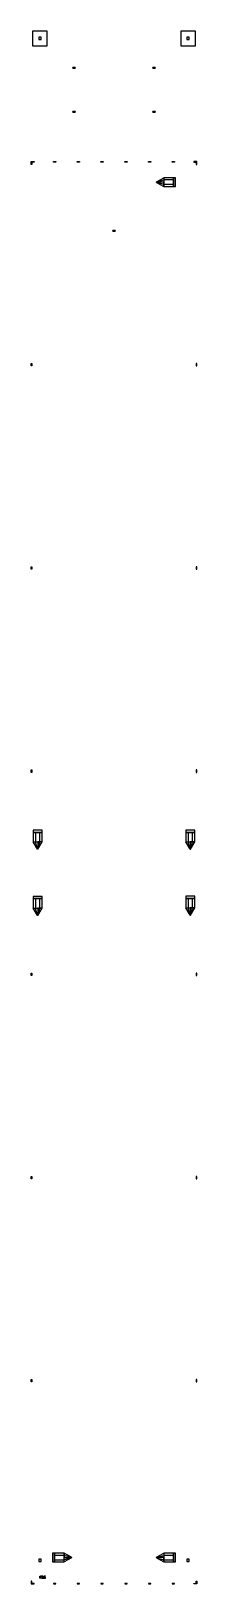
# Model space of a CAD drawing. Extents: x -100 to 5550, y -100 to 52850.
import ezdxf

# ---------------------------------------------------------------- set-up
doc = ezdxf.new("R2010")
doc.units = 0
doc.layers.add('GAP', color=1, linetype='continuous')
doc.layers.add('PIN', color=3, linetype='continuous')

# ---------------------------------------------------------------- blocks, each defined once
blk = doc.blocks.new('C1GGAP')
for points in [[(-50, 52850), (-50, 52350), (450, 52350), (450, 52850), (-50, 52850)], [(160, 52640), (160, 52560), (240, 52560), (240, 52640), (160, 52640)], [(5000, 52850), (5000, 52350), (5500, 52350), (5500, 52850), (5000, 52850)], [(5210, 52640), (5210, 52560), (5290, 52560), (5290, 52640), (5210, 52640)], [(1323.35, 51611), (1323.35, 51589), (1322.65, 51589), (1322.65, 51611), (1323.35, 51611)], [(1323.35, 51611.2), (1323.35, 51611), (1401.65, 51611), (1401.65, 51611.2), (1323.35, 51611.2)], [(1323.35, 51589), (1323.35, 51588.8), (1401.65, 51588.8), (1401.65, 51589), (1323.35, 51589)], [(1346.35, 51607), (1346.35, 51606.8), (1378.65, 51606.8), (1378.65, 51607), (1346.35, 51607)], [(1347.05, 51606.8), (1347.05, 51593.2), (1346.35, 51593.2), (1346.35, 51606.8), (1347.05, 51606.8)], [(1346.35, 51593.2), (1346.35, 51593), (1378.65, 51593), (1378.65, 51593.2), (1346.35, 51593.2)], [(1358.525, 51611.2), (1358.525, 51611), (1366.475, 51611), (1366.475, 51611.2), (1358.525, 51611.2)], [(1358.525, 51611), (1360.525, 51611), (1360.525, 51611.2), (1358.525, 51611.2), (1358.525, 51611)], [(1358.525, 51607), (1358.525, 51606.8), (1366.475, 51606.8), (1366.475, 51607), (1358.525, 51607)], [(1358.525, 51607), (1360.525, 51607), (1360.525, 51606.8), (1358.525, 51606.8), (1358.525, 51607)], [(1358.525, 51593.2), (1358.525, 51593), (1366.475, 51593), (1366.475, 51593.2), (1358.525, 51593.2)], [(1358.525, 51593), (1360.525, 51593), (1360.525, 51593.2), (1358.525, 51593.2), (1358.525, 51593)], [(1358.525, 51589), (1358.525, 51588.8), (1366.475, 51588.8), (1366.475, 51589), (1358.525, 51589)], [(1358.525, 51589), (1360.525, 51589), (1360.525, 51588.8), (1358.525, 51588.8), (1358.525, 51589)], [(1360.525, 51611), (1363.525, 51609.5), (1363.525, 51609.7), (1360.525, 51611.2), (1360.525, 51611)], [(1360.525, 51607), (1363.525, 51608.5), (1363.525, 51608.3), (1360.525, 51606.8), (1360.525, 51607)], [(1360.525, 51593), (1363.525, 51591.5), (1363.525, 51591.7), (1360.525, 51593.2), (1360.525, 51593)], [(1360.525, 51589), (1363.525, 51590.5), (1363.525, 51590.3), (1360.525, 51588.8), (1360.525, 51589)], [(1363.525, 51609.5), (1364.325, 51609.5), (1364.325, 51609.7), (1363.525, 51609.7), (1363.525, 51609.5)], [(1363.525, 51608.5), (1364.325, 51608.5), (1364.325, 51608.3), (1363.525, 51608.3), (1363.525, 51608.5)], [(1363.525, 51591.5), (1364.325, 51591.5), (1364.325, 51591.7), (1363.525, 51591.7), (1363.525, 51591.5)], [(1363.525, 51590.5), (1364.325, 51590.5), (1364.325, 51590.3), (1363.525, 51590.3), (1363.525, 51590.5)], [(1364.325, 51607.8), (1364.475, 51607.8), (1364.475, 51610.2), (1364.325, 51610.2), (1364.325, 51607.8)], [(1364.325, 51589.8), (1364.475, 51589.8), (1364.475, 51592.2), (1364.325, 51592.2), (1364.325, 51589.8)], [(1364.475, 51610), (1366.475, 51611), (1366.475, 51611.2), (1364.475, 51610.2), (1364.475, 51610)], [(1364.475, 51608), (1366.475, 51607), (1366.475, 51606.8), (1364.475, 51607.8), (1364.475, 51608)], [(1364.475, 51592), (1366.475, 51593), (1366.475, 51593.2), (1364.475, 51592.2), (1364.475, 51592)], [(1364.475, 51590), (1366.475, 51589), (1366.475, 51588.8), (1364.475, 51589.8), (1364.475, 51590)], [(1377.95, 51606.8), (1377.95, 51593.2), (1378.65, 51593.2), (1378.65, 51606.8), (1377.95, 51606.8)], [(1401.65, 51611), (1401.65, 51589), (1402.35, 51589), (1402.35, 51611), (1401.65, 51611)], [(4048.35, 51611), (4048.35, 51589), (4047.65, 51589), (4047.65, 51611), (4048.35, 51611)], [(4048.35, 51611.2), (4048.35, 51611), (4126.65, 51611), (4126.65, 51611.2), (4048.35, 51611.2)], [(4048.35, 51589), (4048.35, 51588.8), (4126.65, 51588.8), (4126.65, 51589), (4048.35, 51589)], [(4071.35, 51607), (4071.35, 51606.8), (4103.65, 51606.8), (4103.65, 51607), (4071.35, 51607)], [(4072.05, 51606.8), (4072.05, 51593.2), (4071.35, 51593.2), (4071.35, 51606.8), (4072.05, 51606.8)], [(4071.35, 51593.2), (4071.35, 51593), (4103.65, 51593), (4103.65, 51593.2), (4071.35, 51593.2)], [(4083.525, 51611.2), (4083.525, 51611), (4091.475, 51611), (4091.475, 51611.2), (4083.525, 51611.2)], [(4083.525, 51611), (4085.525, 51611), (4085.525, 51611.2), (4083.525, 51611.2), (4083.525, 51611)], [(4083.525, 51607), (4083.525, 51606.8), (4091.475, 51606.8), (4091.475, 51607), (4083.525, 51607)], [(4083.525, 51607), (4085.525, 51607), (4085.525, 51606.8), (4083.525, 51606.8), (4083.525, 51607)], [(4083.525, 51593.2), (4083.525, 51593), (4091.475, 51593), (4091.475, 51593.2), (4083.525, 51593.2)], [(4083.525, 51593), (4085.525, 51593), (4085.525, 51593.2), (4083.525, 51593.2), (4083.525, 51593)], [(4083.525, 51589), (4083.525, 51588.8), (4091.475, 51588.8), (4091.475, 51589), (4083.525, 51589)], [(4083.525, 51589), (4085.525, 51589), (4085.525, 51588.8), (4083.525, 51588.8), (4083.525, 51589)], [(4085.525, 51611), (4088.525, 51609.5), (4088.525, 51609.7), (4085.525, 51611.2), (4085.525, 51611)], [(4085.525, 51607), (4088.525, 51608.5), (4088.525, 51608.3), (4085.525, 51606.8), (4085.525, 51607)], [(4085.525, 51593), (4088.525, 51591.5), (4088.525, 51591.7), (4085.525, 51593.2), (4085.525, 51593)], [(4085.525, 51589), (4088.525, 51590.5), (4088.525, 51590.3), (4085.525, 51588.8), (4085.525, 51589)], [(4088.525, 51609.5), (4089.325, 51609.5), (4089.325, 51609.7), (4088.525, 51609.7), (4088.525, 51609.5)], [(4088.525, 51608.5), (4089.325, 51608.5), (4089.325, 51608.3), (4088.525, 51608.3), (4088.525, 51608.5)], [(4088.525, 51591.5), (4089.325, 51591.5), (4089.325, 51591.7), (4088.525, 51591.7), (4088.525, 51591.5)], [(4088.525, 51590.5), (4089.325, 51590.5), (4089.325, 51590.3), (4088.525, 51590.3), (4088.525, 51590.5)], [(4089.325, 51607.8), (4089.475, 51607.8), (4089.475, 51610.2), (4089.325, 51610.2), (4089.325, 51607.8)], [(4089.325, 51589.8), (4089.475, 51589.8), (4089.475, 51592.2), (4089.325, 51592.2), (4089.325, 51589.8)], [(4089.475, 51610), (4091.475, 51611), (4091.475, 51611.2), (4089.475, 51610.2), (4089.475, 51610)], [(4089.475, 51608), (4091.475, 51607), (4091.475, 51606.8), (4089.475, 51607.8), (4089.475, 51608)], [(4089.475, 51592), (4091.475, 51593), (4091.475, 51593.2), (4089.475, 51592.2), (4089.475, 51592)], [(4089.475, 51590), (4091.475, 51589), (4091.475, 51588.8), (4089.475, 51589.8), (4089.475, 51590)], [(4102.95, 51606.8), (4102.95, 51593.2), (4103.65, 51593.2), (4103.65, 51606.8), (4102.95, 51606.8)], [(4126.65, 51611), (4126.65, 51589), (4127.35, 51589), (4127.35, 51611), (4126.65, 51611)], [(1323.35, 50111), (1323.35, 50089), (1322.65, 50089), (1322.65, 50111), (1323.35, 50111)], [(1323.35, 50111.2), (1323.35, 50111), (1401.65, 50111), (1401.65, 50111.2), (1323.35, 50111.2)], [(1323.35, 50089), (1323.35, 50088.8), (1401.65, 50088.8), (1401.65, 50089), (1323.35, 50089)], [(1346.35, 50107), (1346.35, 50106.8), (1378.65, 50106.8), (1378.65, 50107), (1346.35, 50107)], [(1347.05, 50106.8), (1347.05, 50093.2), (1346.35, 50093.2), (1346.35, 50106.8), (1347.05, 50106.8)], [(1346.35, 50093.2), (1346.35, 50093), (1378.65, 50093), (1378.65, 50093.2), (1346.35, 50093.2)], [(1358.525, 50111.2), (1358.525, 50111), (1366.475, 50111), (1366.475, 50111.2), (1358.525, 50111.2)], [(1358.525, 50111), (1360.525, 50111), (1360.525, 50111.2), (1358.525, 50111.2), (1358.525, 50111)], [(1358.525, 50107), (1358.525, 50106.8), (1366.475, 50106.8), (1366.475, 50107), (1358.525, 50107)], [(1358.525, 50107), (1360.525, 50107), (1360.525, 50106.8), (1358.525, 50106.8), (1358.525, 50107)], [(1358.525, 50093.2), (1358.525, 50093), (1366.475, 50093), (1366.475, 50093.2), (1358.525, 50093.2)], [(1358.525, 50093), (1360.525, 50093), (1360.525, 50093.2), (1358.525, 50093.2), (1358.525, 50093)], [(1358.525, 50089), (1358.525, 50088.8), (1366.475, 50088.8), (1366.475, 50089), (1358.525, 50089)], [(1358.525, 50089), (1360.525, 50089), (1360.525, 50088.8), (1358.525, 50088.8), (1358.525, 50089)], [(1360.525, 50111), (1363.525, 50109.5), (1363.525, 50109.7), (1360.525, 50111.2), (1360.525, 50111)], [(1360.525, 50107), (1363.525, 50108.5), (1363.525, 50108.3), (1360.525, 50106.8), (1360.525, 50107)], [(1360.525, 50093), (1363.525, 50091.5), (1363.525, 50091.7), (1360.525, 50093.2), (1360.525, 50093)], [(1360.525, 50089), (1363.525, 50090.5), (1363.525, 50090.3), (1360.525, 50088.8), (1360.525, 50089)], [(1363.525, 50109.5), (1364.325, 50109.5), (1364.325, 50109.7), (1363.525, 50109.7), (1363.525, 50109.5)], [(1363.525, 50108.5), (1364.325, 50108.5), (1364.325, 50108.3), (1363.525, 50108.3), (1363.525, 50108.5)], [(1363.525, 50091.5), (1364.325, 50091.5), (1364.325, 50091.7), (1363.525, 50091.7), (1363.525, 50091.5)], [(1363.525, 50090.5), (1364.325, 50090.5), (1364.325, 50090.3), (1363.525, 50090.3), (1363.525, 50090.5)], [(1364.325, 50107.8), (1364.475, 50107.8), (1364.475, 50110.2), (1364.325, 50110.2), (1364.325, 50107.8)], [(1364.325, 50089.8), (1364.475, 50089.8), (1364.475, 50092.2), (1364.325, 50092.2), (1364.325, 50089.8)], [(1364.475, 50110), (1366.475, 50111), (1366.475, 50111.2), (1364.475, 50110.2), (1364.475, 50110)], [(1364.475, 50108), (1366.475, 50107), (1366.475, 50106.8), (1364.475, 50107.8), (1364.475, 50108)], [(1364.475, 50092), (1366.475, 50093), (1366.475, 50093.2), (1364.475, 50092.2), (1364.475, 50092)], [(1364.475, 50090), (1366.475, 50089), (1366.475, 50088.8), (1364.475, 50089.8), (1364.475, 50090)], [(1377.95, 50106.8), (1377.95, 50093.2), (1378.65, 50093.2), (1378.65, 50106.8), (1377.95, 50106.8)], [(1401.65, 50111), (1401.65, 50089), (1402.35, 50089), (1402.35, 50111), (1401.65, 50111)], [(4048.35, 50111), (4048.35, 50089), (4047.65, 50089), (4047.65, 50111), (4048.35, 50111)], [(4048.35, 50111.2), (4048.35, 50111), (4126.65, 50111), (4126.65, 50111.2), (4048.35, 50111.2)], [(4048.35, 50089), (4048.35, 50088.8), (4126.65, 50088.8), (4126.65, 50089), (4048.35, 50089)], [(4071.35, 50107), (4071.35, 50106.8), (4103.65, 50106.8), (4103.65, 50107), (4071.35, 50107)], [(4072.05, 50106.8), (4072.05, 50093.2), (4071.35, 50093.2), (4071.35, 50106.8), (4072.05, 50106.8)], [(4071.35, 50093.2), (4071.35, 50093), (4103.65, 50093), (4103.65, 50093.2), (4071.35, 50093.2)], [(4083.525, 50111.2), (4083.525, 50111), (4091.475, 50111), (4091.475, 50111.2), (4083.525, 50111.2)], [(4083.525, 50111), (4085.525, 50111), (4085.525, 50111.2), (4083.525, 50111.2), (4083.525, 50111)], [(4083.525, 50107), (4083.525, 50106.8), (4091.475, 50106.8), (4091.475, 50107), (4083.525, 50107)], [(4083.525, 50107), (4085.525, 50107), (4085.525, 50106.8), (4083.525, 50106.8), (4083.525, 50107)], [(4083.525, 50093.2), (4083.525, 50093), (4091.475, 50093), (4091.475, 50093.2), (4083.525, 50093.2)], [(4083.525, 50093), (4085.525, 50093), (4085.525, 50093.2), (4083.525, 50093.2), (4083.525, 50093)], [(4083.525, 50089), (4083.525, 50088.8), (4091.475, 50088.8), (4091.475, 50089), (4083.525, 50089)], [(4083.525, 50089), (4085.525, 50089), (4085.525, 50088.8), (4083.525, 50088.8), (4083.525, 50089)], [(4085.525, 50111), (4088.525, 50109.5), (4088.525, 50109.7), (4085.525, 50111.2), (4085.525, 50111)], [(4085.525, 50107), (4088.525, 50108.5), (4088.525, 50108.3), (4085.525, 50106.8), (4085.525, 50107)], [(4085.525, 50093), (4088.525, 50091.5), (4088.525, 50091.7), (4085.525, 50093.2), (4085.525, 50093)], [(4085.525, 50089), (4088.525, 50090.5), (4088.525, 50090.3), (4085.525, 50088.8), (4085.525, 50089)], [(4088.525, 50109.5), (4089.325, 50109.5), (4089.325, 50109.7), (4088.525, 50109.7), (4088.525, 50109.5)], [(4088.525, 50108.5), (4089.325, 50108.5), (4089.325, 50108.3), (4088.525, 50108.3), (4088.525, 50108.5)], [(4088.525, 50091.5), (4089.325, 50091.5), (4089.325, 50091.7), (4088.525, 50091.7), (4088.525, 50091.5)], [(4088.525, 50090.5), (4089.325, 50090.5), (4089.325, 50090.3), (4088.525, 50090.3), (4088.525, 50090.5)], [(4089.325, 50107.8), (4089.475, 50107.8), (4089.475, 50110.2), (4089.325, 50110.2), (4089.325, 50107.8)], [(4089.325, 50089.8), (4089.475, 50089.8), (4089.475, 50092.2), (4089.325, 50092.2), (4089.325, 50089.8)], [(4089.475, 50110), (4091.475, 50111), (4091.475, 50111.2), (4089.475, 50110.2), (4089.475, 50110)], [(4089.475, 50108), (4091.475, 50107), (4091.475, 50106.8), (4089.475, 50107.8), (4089.475, 50108)], [(4089.475, 50092), (4091.475, 50093), (4091.475, 50093.2), (4089.475, 50092.2), (4089.475, 50092)], [(4089.475, 50090), (4091.475, 50089), (4091.475, 50088.8), (4089.475, 50089.8), (4089.475, 50090)], [(4102.95, 50106.8), (4102.95, 50093.2), (4103.65, 50093.2), (4103.65, 50106.8), (4102.95, 50106.8)], [(4126.65, 50111), (4126.65, 50089), (4127.35, 50089), (4127.35, 50111), (4126.65, 50111)], [(4425, 47700), (4175, 47700), (4175, 47709.842), (4425, 47850), (4425, 47700)], [(4425, 47700), (4175, 47700), (4175, 47709.842), (4425, 47850), (4425, 47700)], [(4425, 47700), (4175, 47700), (4175, 47690.158), (4425, 47550), (4425, 47700)], [(4425, 47700), (4175, 47700), (4175, 47690.158), (4425, 47550), (4425, 47700)], [(4750, 47850), (4425, 47850), (4425, 47550), (4750, 47550), (4750, 47850)], [(4750, 47850), (4425, 47850), (4425, 47550), (4750, 47550), (4750, 47850)], [(4825, 47850), (4750, 47850), (4750, 47550), (4825, 47550), (4825, 47850)], [(4825, 47850), (4750, 47850), (4750, 47550), (4825, 47550), (4825, 47850)], [(2685.85, 46050), (2685.85, 46028), (2685.15, 46028), (2685.15, 46050), (2685.85, 46050)], [(2685.85, 46050.2), (2685.85, 46050), (2764.15, 46050), (2764.15, 46050.2), (2685.85, 46050.2)], [(2685.85, 46028), (2685.85, 46027.8), (2764.15, 46027.8), (2764.15, 46028), (2685.85, 46028)], [(2708.85, 46046), (2708.85, 46045.8), (2741.15, 46045.8), (2741.15, 46046), (2708.85, 46046)], [(2709.55, 46045.8), (2709.55, 46032.2), (2708.85, 46032.2), (2708.85, 46045.8), (2709.55, 46045.8)], [(2708.85, 46032.2), (2708.85, 46032), (2741.15, 46032), (2741.15, 46032.2), (2708.85, 46032.2)], [(2721.025, 46050.2), (2721.025, 46050), (2728.975, 46050), (2728.975, 46050.2), (2721.025, 46050.2)], [(2721.025, 46050), (2723.025, 46050), (2723.025, 46050.2), (2721.025, 46050.2), (2721.025, 46050)], [(2721.025, 46046), (2721.025, 46045.8), (2728.975, 46045.8), (2728.975, 46046), (2721.025, 46046)], [(2721.025, 46046), (2723.025, 46046), (2723.025, 46045.8), (2721.025, 46045.8), (2721.025, 46046)], [(2721.025, 46032.2), (2721.025, 46032), (2728.975, 46032), (2728.975, 46032.2), (2721.025, 46032.2)], [(2721.025, 46032), (2723.025, 46032), (2723.025, 46032.2), (2721.025, 46032.2), (2721.025, 46032)], [(2721.025, 46028), (2721.025, 46027.8), (2728.975, 46027.8), (2728.975, 46028), (2721.025, 46028)], [(2721.025, 46028), (2723.025, 46028), (2723.025, 46027.8), (2721.025, 46027.8), (2721.025, 46028)], [(2723.025, 46050), (2726.025, 46048.5), (2726.025, 46048.7), (2723.025, 46050.2), (2723.025, 46050)], [(2723.025, 46046), (2726.025, 46047.5), (2726.025, 46047.3), (2723.025, 46045.8), (2723.025, 46046)], [(2723.025, 46032), (2726.025, 46030.5), (2726.025, 46030.7), (2723.025, 46032.2), (2723.025, 46032)], [(2723.025, 46028), (2726.025, 46029.5), (2726.025, 46029.3), (2723.025, 46027.8), (2723.025, 46028)], [(2726.025, 46048.5), (2726.825, 46048.5), (2726.825, 46048.7), (2726.025, 46048.7), (2726.025, 46048.5)], [(2726.025, 46047.5), (2726.825, 46047.5), (2726.825, 46047.3), (2726.025, 46047.3), (2726.025, 46047.5)], [(2726.025, 46030.5), (2726.825, 46030.5), (2726.825, 46030.7), (2726.025, 46030.7), (2726.025, 46030.5)], [(2726.025, 46029.5), (2726.825, 46029.5), (2726.825, 46029.3), (2726.025, 46029.3), (2726.025, 46029.5)], [(2726.825, 46046.8), (2726.975, 46046.8), (2726.975, 46049.2), (2726.825, 46049.2), (2726.825, 46046.8)], [(2726.825, 46028.8), (2726.975, 46028.8), (2726.975, 46031.2), (2726.825, 46031.2), (2726.825, 46028.8)], [(2726.975, 46049), (2728.975, 46050), (2728.975, 46050.2), (2726.975, 46049.2), (2726.975, 46049)], [(2726.975, 46047), (2728.975, 46046), (2728.975, 46045.8), (2726.975, 46046.8), (2726.975, 46047)], [(2726.975, 46031), (2728.975, 46032), (2728.975, 46032.2), (2726.975, 46031.2), (2726.975, 46031)], [(2726.975, 46029), (2728.975, 46028), (2728.975, 46027.8), (2726.975, 46028.8), (2726.975, 46029)], [(2740.45, 46045.8), (2740.45, 46032.2), (2741.15, 46032.2), (2741.15, 46045.8), (2740.45, 46045.8)], [(2764.15, 46050), (2764.15, 46028), (2764.85, 46028), (2764.85, 46050), (2764.15, 46050)], [(-25, 25600), (-25, 25525), (275, 25525), (275, 25600), (-25, 25600)], [(-25, 25600), (-25, 25525), (275, 25525), (275, 25600), (-25, 25600)], [(-25, 25525), (-25, 25200), (275, 25200), (275, 25525), (-25, 25525)], [(-25, 25525), (-25, 25200), (275, 25200), (275, 25525), (-25, 25525)], [(5175, 25600), (5175, 25525), (5475, 25525), (5475, 25600), (5175, 25600)], [(5175, 25600), (5175, 25525), (5475, 25525), (5475, 25600), (5175, 25600)], [(5175, 25525), (5175, 25200), (5475, 25200), (5475, 25525), (5175, 25525)], [(5175, 25525), (5175, 25200), (5475, 25200), (5475, 25525), (5175, 25525)], [(125, 25200), (125, 24950), (115.158, 24950), (-25, 25200), (125, 25200)], [(125, 25200), (125, 24950), (115.158, 24950), (-25, 25200), (125, 25200)], [(125, 25200), (125, 24950), (134.842, 24950), (275, 25200), (125, 25200)], [(125, 25200), (125, 24950), (134.842, 24950), (275, 25200), (125, 25200)], [(5325, 25200), (5325, 24950), (5315.158, 24950), (5175, 25200), (5325, 25200)], [(5325, 25200), (5325, 24950), (5315.158, 24950), (5175, 25200), (5325, 25200)], [(5325, 25200), (5325, 24950), (5334.842, 24950), (5475, 25200), (5325, 25200)], [(5325, 25200), (5325, 24950), (5334.842, 24950), (5475, 25200), (5325, 25200)], [(-25, 23345), (-25, 23270), (275, 23270), (275, 23345), (-25, 23345)], [(-25, 23345), (-25, 23270), (275, 23270), (275, 23345), (-25, 23345)], [(5175, 23350), (5175, 23275), (5475, 23275), (5475, 23350), (5175, 23350)], [(5175, 23350), (5175, 23275), (5475, 23275), (5475, 23350), (5175, 23350)], [(-25, 23270), (-25, 22945), (275, 22945), (275, 23270), (-25, 23270)], [(-25, 23270), (-25, 22945), (275, 22945), (275, 23270), (-25, 23270)], [(125, 22945), (125, 22695), (115.158, 22695), (-25, 22945), (125, 22945)], [(125, 22945), (125, 22695), (115.158, 22695), (-25, 22945), (125, 22945)], [(125, 22945), (125, 22695), (134.842, 22695), (275, 22945), (125, 22945)], [(125, 22945), (125, 22695), (134.842, 22695), (275, 22945), (125, 22945)], [(5175, 23275), (5175, 22950), (5475, 22950), (5475, 23275), (5175, 23275)], [(5175, 23275), (5175, 22950), (5475, 22950), (5475, 23275), (5175, 23275)], [(5325, 22950), (5325, 22700), (5315.158, 22700), (5175, 22950), (5325, 22950)], [(5325, 22950), (5325, 22700), (5315.158, 22700), (5175, 22950), (5325, 22950)], [(5325, 22950), (5325, 22700), (5334.842, 22700), (5475, 22950), (5325, 22950)], [(5325, 22950), (5325, 22700), (5334.842, 22700), (5475, 22950), (5325, 22950)], [(160, 740), (160, 660), (240, 660), (240, 740), (160, 740)], [(625, 650), (700, 650), (700, 950), (625, 950), (625, 650)], [(625, 650), (700, 650), (700, 950), (625, 950), (625, 650)], [(700, 650), (1025, 650), (1025, 950), (700, 950), (700, 650)], [(700, 650), (1025, 650), (1025, 950), (700, 950), (700, 650)], [(1025, 800), (1275, 800), (1275, 809.842), (1025, 950), (1025, 800)], [(1025, 800), (1275, 800), (1275, 809.842), (1025, 950), (1025, 800)], [(1025, 800), (1275, 800), (1275, 790.158), (1025, 650), (1025, 800)], [(1025, 800), (1275, 800), (1275, 790.158), (1025, 650), (1025, 800)], [(4425, 800), (4175, 800), (4175, 809.842), (4425, 950), (4425, 800)], [(4425, 800), (4175, 800), (4175, 809.842), (4425, 950), (4425, 800)], [(4425, 800), (4175, 800), (4175, 790.158), (4425, 650), (4425, 800)], [(4425, 800), (4175, 800), (4175, 790.158), (4425, 650), (4425, 800)], [(4750, 950), (4425, 950), (4425, 650), (4750, 650), (4750, 950)], [(4750, 950), (4425, 950), (4425, 650), (4750, 650), (4750, 950)], [(4825, 950), (4750, 950), (4750, 650), (4825, 650), (4825, 950)], [(4825, 950), (4750, 950), (4750, 650), (4825, 650), (4825, 950)], [(5210, 740), (5210, 660), (5290, 660), (5290, 740), (5210, 740)]]:
    blk.add_lwpolyline(points)
at = {"layer": 'GAP'}
for points in [[(200, 100), (200, 170), (252.5, 170), (252.5, 161.25), (217.5, 161.25), (217.5, 108.75), (252.5, 108.75), (252.5, 100), (200, 100), (200, 100)], [(270, 100), (322.5, 100), (322.5, 108.75), (305, 108.75), (305, 170), (287.5, 170), (270, 161.25), (270, 152.5), (287.5, 152.5), (287.5, 108.75), (270, 108.75), (270, 100), (270, 100)], [(340, 100), (392.5, 100), (392.5, 135), (366.25, 135), (366.25, 126.25), (375, 126.25), (375, 108.75), (357.5, 108.75), (357.5, 161.25), (392.5, 161.25), (392.5, 170), (340, 170), (340, 100), (340, 100)]]:
    blk.add_lwpolyline(points, dxfattribs=at)
blk = doc.blocks.new('C1GPIN')
for points in [[(1346.35, 51611), (1346.35, 51589), (1323.35, 51589), (1323.35, 51611), (1346.35, 51611)], [(1346.35, 51611), (1346.35, 51607), (1378.65, 51607), (1378.65, 51611), (1346.35, 51611)], [(1346.35, 51593), (1346.35, 51589), (1378.65, 51589), (1378.65, 51593), (1346.35, 51593)], [(1358.525, 51611), (1358.525, 51607), (1366.475, 51607), (1366.475, 51611), (1358.525, 51611)], [(1358.525, 51607), (1360.525, 51607), (1360.525, 51611), (1358.525, 51611), (1358.525, 51607)], [(1358.525, 51593), (1358.525, 51589), (1366.475, 51589), (1366.475, 51593), (1358.525, 51593)], [(1358.525, 51589), (1360.525, 51589), (1360.525, 51593), (1358.525, 51593), (1358.525, 51589)], [(1360.525, 51609), (1363.525, 51609), (1363.525, 51609.5), (1360.525, 51611), (1360.525, 51609)], [(1360.525, 51609), (1363.525, 51609), (1363.525, 51608.5), (1360.525, 51607), (1360.525, 51609)], [(1360.525, 51591), (1363.525, 51591), (1363.525, 51591.5), (1360.525, 51593), (1360.525, 51591)], [(1360.525, 51591), (1363.525, 51591), (1363.525, 51590.5), (1360.525, 51589), (1360.525, 51591)], [(1363.525, 51608.5), (1364.325, 51608.5), (1364.325, 51609.5), (1363.525, 51609.5), (1363.525, 51608.5)], [(1363.525, 51590.5), (1364.325, 51590.5), (1364.325, 51591.5), (1363.525, 51591.5), (1363.525, 51590.5)], [(1364.475, 51609), (1366.475, 51609), (1366.475, 51611), (1364.475, 51610), (1364.475, 51609)], [(1364.475, 51609), (1366.475, 51609), (1366.475, 51607), (1364.475, 51608), (1364.475, 51609)], [(1364.475, 51591), (1366.475, 51591), (1366.475, 51593), (1364.475, 51592), (1364.475, 51591)], [(1364.475, 51591), (1366.475, 51591), (1366.475, 51589), (1364.475, 51590), (1364.475, 51591)], [(1378.65, 51611), (1378.65, 51589), (1401.65, 51589), (1401.65, 51611), (1378.65, 51611)], [(4071.35, 51611), (4071.35, 51589), (4048.35, 51589), (4048.35, 51611), (4071.35, 51611)], [(4071.35, 51611), (4071.35, 51607), (4103.65, 51607), (4103.65, 51611), (4071.35, 51611)], [(4071.35, 51593), (4071.35, 51589), (4103.65, 51589), (4103.65, 51593), (4071.35, 51593)], [(4083.525, 51611), (4083.525, 51607), (4091.475, 51607), (4091.475, 51611), (4083.525, 51611)], [(4083.525, 51607), (4085.525, 51607), (4085.525, 51611), (4083.525, 51611), (4083.525, 51607)], [(4083.525, 51593), (4083.525, 51589), (4091.475, 51589), (4091.475, 51593), (4083.525, 51593)], [(4083.525, 51589), (4085.525, 51589), (4085.525, 51593), (4083.525, 51593), (4083.525, 51589)], [(4085.525, 51609), (4088.525, 51609), (4088.525, 51609.5), (4085.525, 51611), (4085.525, 51609)], [(4085.525, 51609), (4088.525, 51609), (4088.525, 51608.5), (4085.525, 51607), (4085.525, 51609)], [(4085.525, 51591), (4088.525, 51591), (4088.525, 51591.5), (4085.525, 51593), (4085.525, 51591)], [(4085.525, 51591), (4088.525, 51591), (4088.525, 51590.5), (4085.525, 51589), (4085.525, 51591)], [(4088.525, 51608.5), (4089.325, 51608.5), (4089.325, 51609.5), (4088.525, 51609.5), (4088.525, 51608.5)], [(4088.525, 51590.5), (4089.325, 51590.5), (4089.325, 51591.5), (4088.525, 51591.5), (4088.525, 51590.5)], [(4089.475, 51609), (4091.475, 51609), (4091.475, 51611), (4089.475, 51610), (4089.475, 51609)], [(4089.475, 51609), (4091.475, 51609), (4091.475, 51607), (4089.475, 51608), (4089.475, 51609)], [(4089.475, 51591), (4091.475, 51591), (4091.475, 51593), (4089.475, 51592), (4089.475, 51591)], [(4089.475, 51591), (4091.475, 51591), (4091.475, 51589), (4089.475, 51590), (4089.475, 51591)], [(4103.65, 51611), (4103.65, 51589), (4126.65, 51589), (4126.65, 51611), (4103.65, 51611)], [(1346.35, 50111), (1346.35, 50089), (1323.35, 50089), (1323.35, 50111), (1346.35, 50111)], [(1346.35, 50111), (1346.35, 50107), (1378.65, 50107), (1378.65, 50111), (1346.35, 50111)], [(1346.35, 50093), (1346.35, 50089), (1378.65, 50089), (1378.65, 50093), (1346.35, 50093)], [(1358.525, 50111), (1358.525, 50107), (1366.475, 50107), (1366.475, 50111), (1358.525, 50111)], [(1358.525, 50107), (1360.525, 50107), (1360.525, 50111), (1358.525, 50111), (1358.525, 50107)], [(1358.525, 50093), (1358.525, 50089), (1366.475, 50089), (1366.475, 50093), (1358.525, 50093)], [(1358.525, 50089), (1360.525, 50089), (1360.525, 50093), (1358.525, 50093), (1358.525, 50089)], [(1360.525, 50109), (1363.525, 50109), (1363.525, 50109.5), (1360.525, 50111), (1360.525, 50109)], [(1360.525, 50109), (1363.525, 50109), (1363.525, 50108.5), (1360.525, 50107), (1360.525, 50109)], [(1360.525, 50091), (1363.525, 50091), (1363.525, 50091.5), (1360.525, 50093), (1360.525, 50091)], [(1360.525, 50091), (1363.525, 50091), (1363.525, 50090.5), (1360.525, 50089), (1360.525, 50091)], [(1363.525, 50108.5), (1364.325, 50108.5), (1364.325, 50109.5), (1363.525, 50109.5), (1363.525, 50108.5)], [(1363.525, 50090.5), (1364.325, 50090.5), (1364.325, 50091.5), (1363.525, 50091.5), (1363.525, 50090.5)], [(1364.475, 50109), (1366.475, 50109), (1366.475, 50111), (1364.475, 50110), (1364.475, 50109)], [(1364.475, 50109), (1366.475, 50109), (1366.475, 50107), (1364.475, 50108), (1364.475, 50109)], [(1364.475, 50091), (1366.475, 50091), (1366.475, 50093), (1364.475, 50092), (1364.475, 50091)], [(1364.475, 50091), (1366.475, 50091), (1366.475, 50089), (1364.475, 50090), (1364.475, 50091)], [(1378.65, 50111), (1378.65, 50089), (1401.65, 50089), (1401.65, 50111), (1378.65, 50111)], [(4071.35, 50111), (4071.35, 50089), (4048.35, 50089), (4048.35, 50111), (4071.35, 50111)], [(4071.35, 50111), (4071.35, 50107), (4103.65, 50107), (4103.65, 50111), (4071.35, 50111)], [(4071.35, 50093), (4071.35, 50089), (4103.65, 50089), (4103.65, 50093), (4071.35, 50093)], [(4083.525, 50111), (4083.525, 50107), (4091.475, 50107), (4091.475, 50111), (4083.525, 50111)], [(4083.525, 50107), (4085.525, 50107), (4085.525, 50111), (4083.525, 50111), (4083.525, 50107)], [(4083.525, 50093), (4083.525, 50089), (4091.475, 50089), (4091.475, 50093), (4083.525, 50093)], [(4083.525, 50089), (4085.525, 50089), (4085.525, 50093), (4083.525, 50093), (4083.525, 50089)], [(4085.525, 50109), (4088.525, 50109), (4088.525, 50109.5), (4085.525, 50111), (4085.525, 50109)], [(4085.525, 50109), (4088.525, 50109), (4088.525, 50108.5), (4085.525, 50107), (4085.525, 50109)], [(4085.525, 50091), (4088.525, 50091), (4088.525, 50091.5), (4085.525, 50093), (4085.525, 50091)], [(4085.525, 50091), (4088.525, 50091), (4088.525, 50090.5), (4085.525, 50089), (4085.525, 50091)], [(4088.525, 50108.5), (4089.325, 50108.5), (4089.325, 50109.5), (4088.525, 50109.5), (4088.525, 50108.5)], [(4088.525, 50090.5), (4089.325, 50090.5), (4089.325, 50091.5), (4088.525, 50091.5), (4088.525, 50090.5)], [(4089.475, 50109), (4091.475, 50109), (4091.475, 50111), (4089.475, 50110), (4089.475, 50109)], [(4089.475, 50109), (4091.475, 50109), (4091.475, 50107), (4089.475, 50108), (4089.475, 50109)], [(4089.475, 50091), (4091.475, 50091), (4091.475, 50093), (4089.475, 50092), (4089.475, 50091)], [(4089.475, 50091), (4091.475, 50091), (4091.475, 50089), (4089.475, 50090), (4089.475, 50091)], [(4103.65, 50111), (4103.65, 50089), (4126.65, 50089), (4126.65, 50111), (4103.65, 50111)], [(4425, 47700), (4175, 47700), (4175, 47705), (4425, 47775), (4425, 47700)], [(4425, 47700), (4175, 47700), (4175, 47705), (4425, 47775), (4425, 47700)], [(4425, 47700), (4175, 47700), (4175, 47695), (4425, 47625), (4425, 47700)], [(4425, 47700), (4175, 47700), (4175, 47695), (4425, 47625), (4425, 47700)], [(4750, 47775), (4425, 47775), (4425, 47625), (4750, 47625), (4750, 47775)], [(4750, 47775), (4425, 47775), (4425, 47625), (4750, 47625), (4750, 47775)], [(2708.85, 46050), (2708.85, 46028), (2685.85, 46028), (2685.85, 46050), (2708.85, 46050)], [(2708.85, 46050), (2708.85, 46046), (2741.15, 46046), (2741.15, 46050), (2708.85, 46050)], [(2708.85, 46032), (2708.85, 46028), (2741.15, 46028), (2741.15, 46032), (2708.85, 46032)], [(2721.025, 46050), (2721.025, 46046), (2728.975, 46046), (2728.975, 46050), (2721.025, 46050)], [(2721.025, 46046), (2723.025, 46046), (2723.025, 46050), (2721.025, 46050), (2721.025, 46046)], [(2721.025, 46032), (2721.025, 46028), (2728.975, 46028), (2728.975, 46032), (2721.025, 46032)], [(2721.025, 46028), (2723.025, 46028), (2723.025, 46032), (2721.025, 46032), (2721.025, 46028)], [(2723.025, 46048), (2726.025, 46048), (2726.025, 46048.5), (2723.025, 46050), (2723.025, 46048)], [(2723.025, 46048), (2726.025, 46048), (2726.025, 46047.5), (2723.025, 46046), (2723.025, 46048)], [(2723.025, 46030), (2726.025, 46030), (2726.025, 46030.5), (2723.025, 46032), (2723.025, 46030)], [(2723.025, 46030), (2726.025, 46030), (2726.025, 46029.5), (2723.025, 46028), (2723.025, 46030)], [(2726.025, 46047.5), (2726.825, 46047.5), (2726.825, 46048.5), (2726.025, 46048.5), (2726.025, 46047.5)], [(2726.025, 46029.5), (2726.825, 46029.5), (2726.825, 46030.5), (2726.025, 46030.5), (2726.025, 46029.5)], [(2726.975, 46048), (2728.975, 46048), (2728.975, 46050), (2726.975, 46049), (2726.975, 46048)], [(2726.975, 46048), (2728.975, 46048), (2728.975, 46046), (2726.975, 46047), (2726.975, 46048)], [(2726.975, 46030), (2728.975, 46030), (2728.975, 46032), (2726.975, 46031), (2726.975, 46030)], [(2726.975, 46030), (2728.975, 46030), (2728.975, 46028), (2726.975, 46029), (2726.975, 46030)], [(2741.15, 46050), (2741.15, 46028), (2764.15, 46028), (2764.15, 46050), (2741.15, 46050)], [(50, 25525), (50, 25200), (200, 25200), (200, 25525), (50, 25525)], [(50, 25525), (50, 25200), (200, 25200), (200, 25525), (50, 25525)], [(5250, 25525), (5250, 25200), (5400, 25200), (5400, 25525), (5250, 25525)], [(5250, 25525), (5250, 25200), (5400, 25200), (5400, 25525), (5250, 25525)], [(125, 25200), (125, 24950), (120, 24950), (50, 25200), (125, 25200)], [(125, 25200), (125, 24950), (120, 24950), (50, 25200), (125, 25200)], [(125, 25200), (125, 24950), (130, 24950), (200, 25200), (125, 25200)], [(125, 25200), (125, 24950), (130, 24950), (200, 25200), (125, 25200)], [(5325, 25200), (5325, 24950), (5320, 24950), (5250, 25200), (5325, 25200)], [(5325, 25200), (5325, 24950), (5320, 24950), (5250, 25200), (5325, 25200)], [(5325, 25200), (5325, 24950), (5330, 24950), (5400, 25200), (5325, 25200)], [(5325, 25200), (5325, 24950), (5330, 24950), (5400, 25200), (5325, 25200)], [(50, 23270), (50, 22945), (200, 22945), (200, 23270), (50, 23270)], [(50, 23270), (50, 22945), (200, 22945), (200, 23270), (50, 23270)], [(125, 22945), (125, 22695), (120, 22695), (50, 22945), (125, 22945)], [(125, 22945), (125, 22695), (120, 22695), (50, 22945), (125, 22945)], [(125, 22945), (125, 22695), (130, 22695), (200, 22945), (125, 22945)], [(125, 22945), (125, 22695), (130, 22695), (200, 22945), (125, 22945)], [(5250, 23275), (5250, 22950), (5400, 22950), (5400, 23275), (5250, 23275)], [(5250, 23275), (5250, 22950), (5400, 22950), (5400, 23275), (5250, 23275)], [(5325, 22950), (5325, 22700), (5320, 22700), (5250, 22950), (5325, 22950)], [(5325, 22950), (5325, 22700), (5320, 22700), (5250, 22950), (5325, 22950)], [(5325, 22950), (5325, 22700), (5330, 22700), (5400, 22950), (5325, 22950)], [(5325, 22950), (5325, 22700), (5330, 22700), (5400, 22950), (5325, 22950)], [(700, 725), (1025, 725), (1025, 875), (700, 875), (700, 725)], [(700, 725), (1025, 725), (1025, 875), (700, 875), (700, 725)], [(1025, 800), (1275, 800), (1275, 805), (1025, 875), (1025, 800)], [(1025, 800), (1275, 800), (1275, 805), (1025, 875), (1025, 800)], [(1025, 800), (1275, 800), (1275, 795), (1025, 725), (1025, 800)], [(1025, 800), (1275, 800), (1275, 795), (1025, 725), (1025, 800)], [(4425, 800), (4175, 800), (4175, 805), (4425, 875), (4425, 800)], [(4425, 800), (4175, 800), (4175, 805), (4425, 875), (4425, 800)], [(4425, 800), (4175, 800), (4175, 795), (4425, 725), (4425, 800)], [(4425, 800), (4175, 800), (4175, 795), (4425, 725), (4425, 800)], [(4750, 875), (4425, 875), (4425, 725), (4750, 725), (4750, 875)], [(4750, 875), (4425, 875), (4425, 725), (4750, 725), (4750, 875)]]:
    blk.add_lwpolyline(points)
blk = doc.blocks.new('C1G')
at = {"layer": 'GAP'}
for points in [[(-100, 48400), (0, 48400), (0, 48380), (-80, 48380), (-80, 48300), (-100, 48300), (-100, 48400)], [(667, 48400), (747, 48400), (747, 48380), (667, 48380), (667, 48400)], [(1474, 48400), (1554, 48400), (1554, 48380), (1474, 48380), (1474, 48400)], [(2281, 48400), (2361, 48400), (2361, 48380), (2281, 48380), (2281, 48400)], [(3089, 48400), (3169, 48400), (3169, 48380), (3089, 48380), (3089, 48400)], [(3896, 48400), (3976, 48400), (3976, 48380), (3896, 48380), (3896, 48400)], [(4703, 48400), (4783, 48400), (4783, 48380), (4703, 48380), (4703, 48400)], [(5550, 48400), (5450, 48400), (5450, 48380), (5530, 48380), (5530, 48300), (5550, 48300), (5550, 48400)], [(-100, 41431), (-100, 41511), (-80, 41511), (-80, 41431), (-100, 41431)], [(5550, 41431), (5550, 41511), (5530, 41511), (5530, 41431), (5550, 41431)], [(-100, 34503), (-100, 34583), (-80, 34583), (-80, 34503), (-100, 34503)], [(5550, 34503), (5550, 34583), (5530, 34583), (5530, 34503), (5550, 34503)], [(-100, 27574), (-100, 27654), (-80, 27654), (-80, 27574), (-100, 27574)], [(5550, 27574), (5550, 27654), (5530, 27654), (5530, 27574), (5550, 27574)], [(-100, 20646), (-100, 20726), (-80, 20726), (-80, 20646), (-100, 20646)], [(5550, 20646), (5550, 20726), (5530, 20726), (5530, 20646), (5550, 20646)], [(-100, 13717), (-100, 13797), (-80, 13797), (-80, 13717), (-100, 13717)], [(5550, 13717), (5550, 13797), (5530, 13797), (5530, 13717), (5550, 13717)], [(-100, 6789), (-100, 6869), (-80, 6869), (-80, 6789), (-100, 6789)], [(5550, 6789), (5550, 6869), (5530, 6869), (5530, 6789), (5550, 6789)], [(-100, -100), (0, -100), (0, -80), (-80, -80), (-80, 0), (-100, 0), (-100, -100)], [(5550, -100), (5450, -100), (5450, -80), (5530, -80), (5530, 0), (5550, 0), (5550, -100)], [(667, -100), (747, -100), (747, -80), (667, -80), (667, -100)], [(1474, -100), (1554, -100), (1554, -80), (1474, -80), (1474, -100)], [(2281, -100), (2361, -100), (2361, -80), (2281, -80), (2281, -100)], [(3089, -100), (3169, -100), (3169, -80), (3089, -80), (3089, -100)], [(3896, -100), (3976, -100), (3976, -80), (3896, -80), (3896, -100)], [(4703, -100), (4783, -100), (4783, -80), (4703, -80), (4703, -100)]]:
    blk.add_lwpolyline(points, dxfattribs=at)

msp = doc.modelspace()

# ---------------------------------------------------------------- block references
msp.add_blockref('C1G', (0, 0))
at = {"layer": 'GAP'}
msp.add_blockref('C1GGAP', (0, 0), dxfattribs=at)
at = {"layer": 'PIN'}
msp.add_blockref('C1GPIN', (0, 0), dxfattribs=at)

doc.saveas('drawing.dxf')
